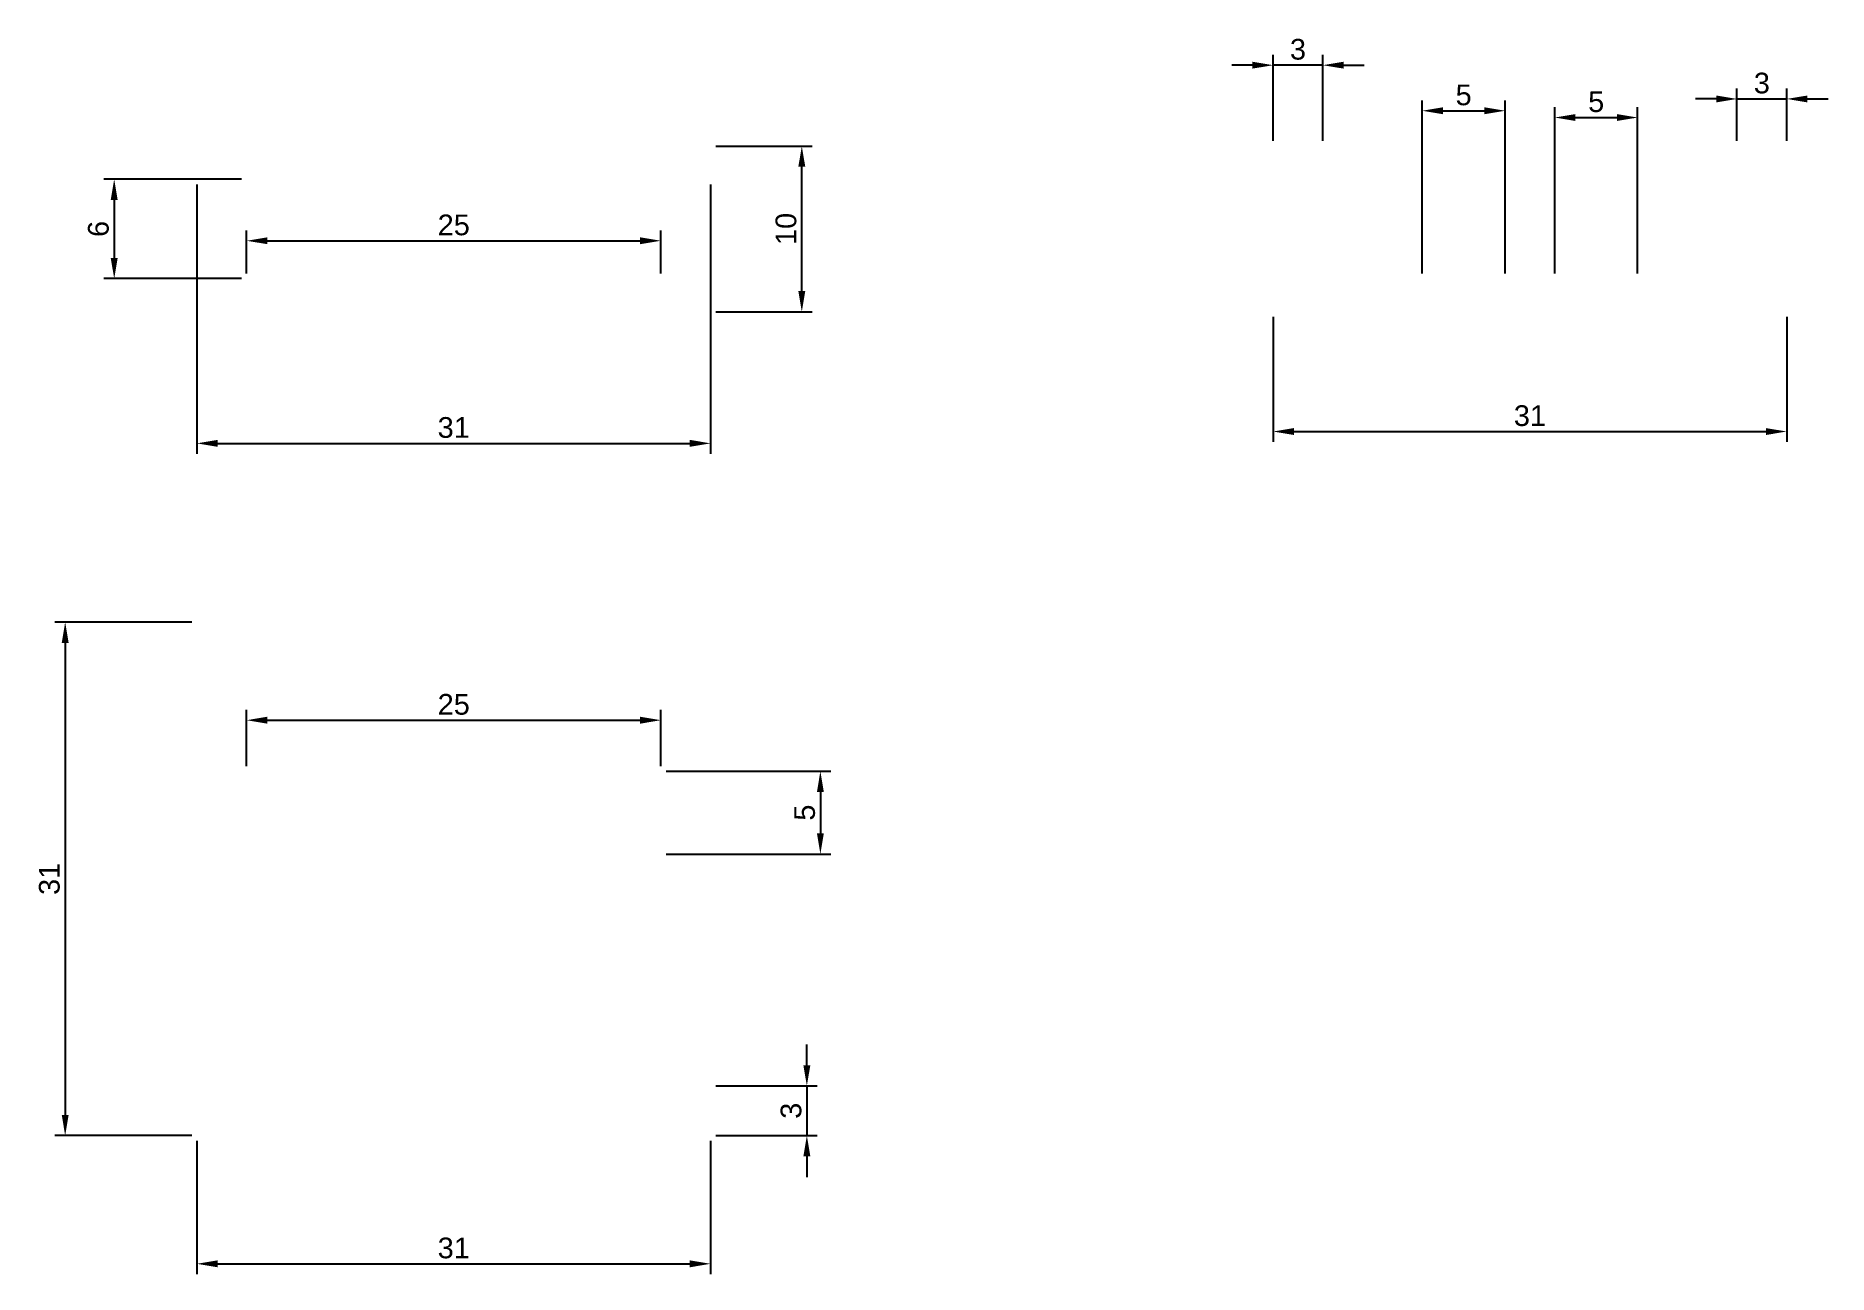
# Paper-space layout '标尺' of a CAD drawing. Header units: millimetres. Extents: x 10 to 227, y 46 to 196.
import ezdxf

# ---------------------------------------------------------------- set-up
doc = ezdxf.new("R2010")
doc.units = ezdxf.units.MM
doc.styles.get("Standard").update_dxf_attribs({"font": 'arial.ttf'})
doc.dimstyles.new('ISO-25', dxfattribs={"dimtxt": 2.5, "dimasz": 2.5, "dimexe": 1.25, "dimexo": 0.625, "dimtad": 1, "dimtxsty": 'Standard', "dimcen": 2.5, "dimadec": 0, "dimazin": 0, "dimtfac": 1, "dimtmove": 0, "dimatfit": 3, "dimfxl": 1, "dimarcsym": 0})

# ---------------------------------------------------------------- blocks, each defined once
blk = doc.blocks.new('*D9')
at = {"color": 0, "lineweight": -2, "transparency": 16777216}
for p, q in [((35.8, 167.01), (35.8, 172.2)), ((38.3, 170.95), (83.3, 170.95)), ((85.8, 167.01), (85.8, 172.2))]:
    blk.add_line(p, q, dxfattribs=at)
at = {"color": 0, "transparency": 16777216}
for points in [[(38.3, 171.37), (38.3, 170.54), (35.8, 170.95)], [(83.3, 171.37), (83.3, 170.54), (85.8, 170.95)]]:
    blk.add_solid(points, dxfattribs=at)
at = {"layer": 'Defpoints', "color": 0, "transparency": 16777216}
for p in [(85.8, 170.95), (35.8, 166.38), (85.8, 166.38)]:
    blk.add_point(p, dxfattribs=at)
at = {"color": 0, "transparency": 16777216, "insert": (60.8, 172.85), "char_height": 2.5, "attachment_point": 5}
blk.add_mtext('25', dxfattribs=at)
blk = doc.blocks.new('*D10')
at = {"color": 0, "lineweight": -2, "transparency": 16777216}
for p, q in [((92.43, 182.38), (104.07, 182.38)), ((102.82, 164.88), (102.82, 179.88)), ((92.43, 162.38), (104.07, 162.38))]:
    blk.add_line(p, q, dxfattribs=at)
at = {"color": 0, "transparency": 16777216}
for points in [[(102.4, 179.88), (103.24, 179.88), (102.82, 182.38)], [(102.4, 164.88), (103.24, 164.88), (102.82, 162.38)]]:
    blk.add_solid(points, dxfattribs=at)
at = {"layer": 'Defpoints', "color": 0, "transparency": 16777216}
for p in [(91.8, 182.38), (102.82, 182.38), (91.8, 162.38)]:
    blk.add_point(p, dxfattribs=at)
at = {"color": 0, "transparency": 16777216, "insert": (100.92, 172.38), "char_height": 2.5, "attachment_point": 5, "rotation": 90}
blk.add_mtext('10', dxfattribs=at)
blk = doc.blocks.new('*D11')
at = {"color": 0, "lineweight": -2, "transparency": 16777216}
for p, q in [((29.8, 177.76), (29.8, 145.24)), ((91.8, 177.76), (91.8, 145.24)), ((32.3, 146.49), (89.3, 146.49))]:
    blk.add_line(p, q, dxfattribs=at)
at = {"color": 0, "transparency": 16777216}
for points in [[(32.3, 146.91), (32.3, 146.07), (29.8, 146.49)], [(89.3, 146.91), (89.3, 146.07), (91.8, 146.49)]]:
    blk.add_solid(points, dxfattribs=at)
at = {"layer": 'Defpoints', "color": 0, "transparency": 16777216}
for p in [(29.8, 178.38), (91.8, 178.38), (91.8, 146.49)]:
    blk.add_point(p, dxfattribs=at)
at = {"color": 0, "transparency": 16777216, "insert": (60.8, 148.39), "char_height": 2.5, "attachment_point": 5}
blk.add_mtext('31', dxfattribs=at)
blk = doc.blocks.new('*D12')
at = {"color": 0, "lineweight": -2, "transparency": 16777216}
for p, q in [((35.18, 178.38), (18.56, 178.38)), ((19.81, 175.88), (19.81, 168.88)), ((35.18, 166.38), (18.56, 166.38))]:
    blk.add_line(p, q, dxfattribs=at)
at = {"color": 0, "transparency": 16777216}
for points in [[(19.39, 175.88), (20.23, 175.88), (19.81, 178.38)], [(19.39, 168.88), (20.23, 168.88), (19.81, 166.38)]]:
    blk.add_solid(points, dxfattribs=at)
at = {"layer": 'Defpoints', "color": 0, "transparency": 16777216}
for p in [(35.8, 178.38), (19.81, 166.38), (35.8, 166.38)]:
    blk.add_point(p, dxfattribs=at)
at = {"color": 0, "transparency": 16777216, "insert": (17.91, 172.38), "char_height": 2.5, "attachment_point": 5, "rotation": 90}
blk.add_mtext('6', dxfattribs=at)
blk = doc.blocks.new('*D13')
at = {"color": 0, "lineweight": -2, "transparency": 16777216}
for p, q in [((177.72, 167.01), (177.72, 187.9)), ((180.22, 186.65), (185.22, 186.65)), ((187.72, 167.01), (187.72, 187.9))]:
    blk.add_line(p, q, dxfattribs=at)
at = {"color": 0, "transparency": 16777216}
for points in [[(180.22, 187.07), (180.22, 186.23), (177.72, 186.65)], [(185.22, 187.07), (185.22, 186.23), (187.72, 186.65)]]:
    blk.add_solid(points, dxfattribs=at)
at = {"layer": 'Defpoints', "color": 0, "transparency": 16777216}
for p in [(187.72, 186.65), (177.72, 166.38), (187.72, 166.38)]:
    blk.add_point(p, dxfattribs=at)
at = {"color": 0, "transparency": 16777216, "insert": (182.72, 188.55), "char_height": 2.5, "attachment_point": 5}
blk.add_mtext('5', dxfattribs=at)
blk = doc.blocks.new('*D14')
at = {"color": 0, "lineweight": -2, "transparency": 16777216}
for p, q in [((193.72, 167.01), (193.72, 187.08)), ((203.72, 167.01), (203.72, 187.08)), ((196.22, 185.83), (201.22, 185.83))]:
    blk.add_line(p, q, dxfattribs=at)
at = {"color": 0, "transparency": 16777216}
for points in [[(196.22, 186.25), (196.22, 185.42), (193.72, 185.83)], [(201.22, 186.25), (201.22, 185.42), (203.72, 185.83)]]:
    blk.add_solid(points, dxfattribs=at)
at = {"layer": 'Defpoints', "color": 0, "transparency": 16777216}
for p in [(203.72, 185.83), (193.72, 166.38), (203.72, 166.38)]:
    blk.add_point(p, dxfattribs=at)
at = {"color": 0, "transparency": 16777216, "insert": (198.72, 187.73), "char_height": 2.5, "attachment_point": 5}
blk.add_mtext('5', dxfattribs=at)
blk = doc.blocks.new('*D15')
at = {"color": 0, "lineweight": -2, "transparency": 16777216}
for p, q in [((215.72, 183.01), (215.72, 189.33)), ((221.72, 183.01), (221.72, 189.33)), ((213.22, 188.08), (210.72, 188.08)), ((215.72, 188.08), (221.72, 188.08)), ((224.22, 188.08), (226.72, 188.08))]:
    blk.add_line(p, q, dxfattribs=at)
at = {"color": 0, "transparency": 16777216}
for points in [[(213.22, 188.49), (213.22, 187.66), (215.72, 188.08)], [(224.22, 188.49), (224.22, 187.66), (221.72, 188.08)]]:
    blk.add_solid(points, dxfattribs=at)
at = {"layer": 'Defpoints', "color": 0, "transparency": 16777216}
for p in [(221.72, 188.08), (215.72, 182.38), (221.72, 182.38)]:
    blk.add_point(p, dxfattribs=at)
at = {"color": 0, "transparency": 16777216, "insert": (218.72, 189.98), "char_height": 2.5, "attachment_point": 5}
blk.add_mtext('3', dxfattribs=at)
blk = doc.blocks.new('*D16')
at = {"color": 0, "lineweight": -2, "transparency": 16777216}
for p, q in [((159.72, 161.76), (159.72, 146.67)), ((221.72, 161.76), (221.72, 146.67)), ((162.22, 147.92), (219.22, 147.92))]:
    blk.add_line(p, q, dxfattribs=at)
at = {"color": 0, "transparency": 16777216}
for points in [[(162.22, 148.33), (162.22, 147.5), (159.72, 147.92)], [(219.22, 148.33), (219.22, 147.5), (221.72, 147.92)]]:
    blk.add_solid(points, dxfattribs=at)
at = {"layer": 'Defpoints', "color": 0, "transparency": 16777216}
for p in [(159.72, 162.38), (221.72, 162.38), (221.72, 147.92)]:
    blk.add_point(p, dxfattribs=at)
at = {"color": 0, "transparency": 16777216, "insert": (190.72, 149.82), "char_height": 2.5, "attachment_point": 5}
blk.add_mtext('31', dxfattribs=at)
blk = doc.blocks.new('*D17')
at = {"color": 0, "lineweight": -2, "transparency": 16777216}
for p, q in [((159.72, 183.01), (159.72, 193.4)), ((165.72, 183.01), (165.72, 193.4)), ((157.22, 192.15), (154.72, 192.15)), ((165.72, 192.15), (159.72, 192.15)), ((168.22, 192.15), (170.72, 192.15))]:
    blk.add_line(p, q, dxfattribs=at)
at = {"color": 0, "transparency": 16777216}
for points in [[(157.22, 192.57), (157.22, 191.74), (159.72, 192.15)], [(168.22, 192.57), (168.22, 191.74), (165.72, 192.15)]]:
    blk.add_solid(points, dxfattribs=at)
at = {"layer": 'Defpoints', "color": 0, "transparency": 16777216}
for p in [(159.72, 192.15), (159.72, 182.38), (165.72, 182.38)]:
    blk.add_point(p, dxfattribs=at)
at = {"color": 0, "transparency": 16777216, "insert": (162.72, 194.06), "char_height": 2.5, "attachment_point": 5}
blk.add_mtext('3', dxfattribs=at)
blk = doc.blocks.new('*D18')
at = {"color": 0, "lineweight": -2, "transparency": 16777216}
for p, q in [((29.18, 124.9), (12.64, 124.9)), ((13.89, 122.4), (13.89, 65.4)), ((29.18, 62.9), (12.64, 62.9))]:
    blk.add_line(p, q, dxfattribs=at)
at = {"color": 0, "transparency": 16777216}
for points in [[(13.48, 122.4), (14.31, 122.4), (13.89, 124.9)], [(13.48, 65.4), (14.31, 65.4), (13.89, 62.9)]]:
    blk.add_solid(points, dxfattribs=at)
at = {"layer": 'Defpoints', "color": 0, "transparency": 16777216}
for p in [(29.8, 124.9), (13.89, 62.9), (29.8, 62.9)]:
    blk.add_point(p, dxfattribs=at)
at = {"color": 0, "transparency": 16777216, "insert": (11.99, 93.9), "char_height": 2.5, "attachment_point": 5, "rotation": 90}
blk.add_mtext('31', dxfattribs=at)
blk = doc.blocks.new('*D19')
at = {"color": 0, "lineweight": -2, "transparency": 16777216}
for p, q in [((29.8, 62.27), (29.8, 46.17)), ((91.8, 62.27), (91.8, 46.17)), ((32.3, 47.42), (89.3, 47.42))]:
    blk.add_line(p, q, dxfattribs=at)
at = {"color": 0, "transparency": 16777216}
for points in [[(32.3, 47.84), (32.3, 47), (29.8, 47.42)], [(89.3, 47.84), (89.3, 47), (91.8, 47.42)]]:
    blk.add_solid(points, dxfattribs=at)
at = {"layer": 'Defpoints', "color": 0, "transparency": 16777216}
for p in [(29.8, 62.9), (91.8, 62.9), (91.8, 47.42)]:
    blk.add_point(p, dxfattribs=at)
at = {"color": 0, "transparency": 16777216, "insert": (60.8, 49.32), "char_height": 2.5, "attachment_point": 5}
blk.add_mtext('31', dxfattribs=at)
blk = doc.blocks.new('*D20')
at = {"color": 0, "lineweight": -2, "transparency": 16777216}
for p, q in [((103.43, 71.4), (103.43, 73.9)), ((92.43, 68.9), (104.68, 68.9)), ((103.43, 68.9), (103.43, 62.9)), ((92.43, 62.9), (104.68, 62.9)), ((103.43, 60.4), (103.43, 57.9))]:
    blk.add_line(p, q, dxfattribs=at)
at = {"color": 0, "transparency": 16777216}
for points in [[(103.01, 71.4), (103.85, 71.4), (103.43, 68.9)], [(103.01, 60.4), (103.85, 60.4), (103.43, 62.9)]]:
    blk.add_solid(points, dxfattribs=at)
at = {"layer": 'Defpoints', "color": 0, "transparency": 16777216}
for p in [(91.8, 68.9), (91.8, 62.9), (103.43, 62.9)]:
    blk.add_point(p, dxfattribs=at)
at = {"color": 0, "transparency": 16777216, "insert": (101.53, 65.9), "char_height": 2.5, "attachment_point": 5, "rotation": 90}
blk.add_mtext('3', dxfattribs=at)
blk = doc.blocks.new('*D21')
at = {"color": 0, "lineweight": -2, "transparency": 16777216}
for p, q in [((86.43, 106.9), (106.31, 106.9)), ((105.06, 104.4), (105.06, 99.4)), ((86.43, 96.9), (106.31, 96.9))]:
    blk.add_line(p, q, dxfattribs=at)
at = {"color": 0, "transparency": 16777216}
for points in [[(104.65, 104.4), (105.48, 104.4), (105.06, 106.9)], [(104.65, 99.4), (105.48, 99.4), (105.06, 96.9)]]:
    blk.add_solid(points, dxfattribs=at)
at = {"layer": 'Defpoints', "color": 0, "transparency": 16777216}
for p in [(85.8, 106.9), (85.8, 96.9), (105.06, 96.9)]:
    blk.add_point(p, dxfattribs=at)
at = {"color": 0, "transparency": 16777216, "insert": (103.17, 101.9), "char_height": 2.5, "attachment_point": 5, "rotation": 90}
blk.add_mtext('5', dxfattribs=at)
blk = doc.blocks.new('*D22')
at = {"color": 0, "lineweight": -2, "transparency": 16777216}
for p, q in [((35.8, 107.52), (35.8, 114.31)), ((38.3, 113.06), (83.3, 113.06)), ((85.8, 107.52), (85.8, 114.31))]:
    blk.add_line(p, q, dxfattribs=at)
at = {"color": 0, "transparency": 16777216}
for points in [[(38.3, 113.48), (38.3, 112.64), (35.8, 113.06)], [(83.3, 113.48), (83.3, 112.64), (85.8, 113.06)]]:
    blk.add_solid(points, dxfattribs=at)
at = {"layer": 'Defpoints', "color": 0, "transparency": 16777216}
for p in [(85.8, 113.06), (35.8, 106.9), (85.8, 106.9)]:
    blk.add_point(p, dxfattribs=at)
at = {"color": 0, "transparency": 16777216, "insert": (60.8, 114.96), "char_height": 2.5, "attachment_point": 5}
blk.add_mtext('25', dxfattribs=at)

psp = doc.layouts.new('标尺')

# ---------------------------------------------------------------- dimensions: what is measured, and where the dimension line sits
for base, p1, p2, picture, middle in [((159.724, 192.154), (165.724, 182.38), (159.724, 182.38), '*D17', (162.724, 194.056)), ((221.724, 188.077), (215.724, 182.38), (221.724, 182.38), '*D15', (218.724, 189.979)), ((187.724, 186.65), (177.724, 166.38), (187.724, 166.38), '*D13', (182.724, 188.546)), ((203.724, 185.834), (193.724, 166.38), (203.724, 166.38), '*D14', (198.724, 187.731)), ((91.804, 146.491), (29.804, 178.38), (91.804, 178.38), '*D11', (60.804, 148.394)), ((85.804, 170.953), (35.804, 166.38), (85.804, 166.38), '*D9', (60.804, 172.855)), ((221.724, 147.918), (159.724, 162.38), (221.724, 162.38), '*D16', (190.724, 149.821)), ((85.804, 113.06), (35.804, 106.898), (85.804, 106.898), '*D22', (60.804, 114.961)), ((91.804, 47.42), (29.804, 62.898), (91.804, 62.898), '*D19', (60.804, 49.322))]:
    dim = psp.add_linear_dim(base=base, p1=p1, p2=p2, dimstyle='ISO-25', override={"dimlfac": -0.5})
    dim.commit()
    dim.dimension.update_dxf_attribs({"geometry": picture, "text_midpoint": middle})
for base, p1, p2, picture, middle in [((102.819, 182.38), (91.804, 162.38), (91.804, 182.38), '*D10', (100.917, 172.38)), ((19.808, 166.38), (35.804, 178.38), (35.804, 166.38), '*D12', (17.907, 172.38)), ((13.894, 62.898), (29.804, 124.898), (29.804, 62.898), '*D18', (11.991, 93.898)), ((105.062, 96.898), (85.804, 106.898), (85.804, 96.898), '*D21', (103.166, 101.898)), ((103.431, 62.898), (91.804, 68.898), (91.804, 62.898), '*D20', (101.529, 65.898))]:
    dim = psp.add_linear_dim(base=base, p1=p1, p2=p2, angle=90, dimstyle='ISO-25', override={"dimlfac": -0.5})
    dim.commit()
    dim.dimension.update_dxf_attribs({"geometry": picture, "text_midpoint": middle})

doc.saveas('drawing.dxf')
